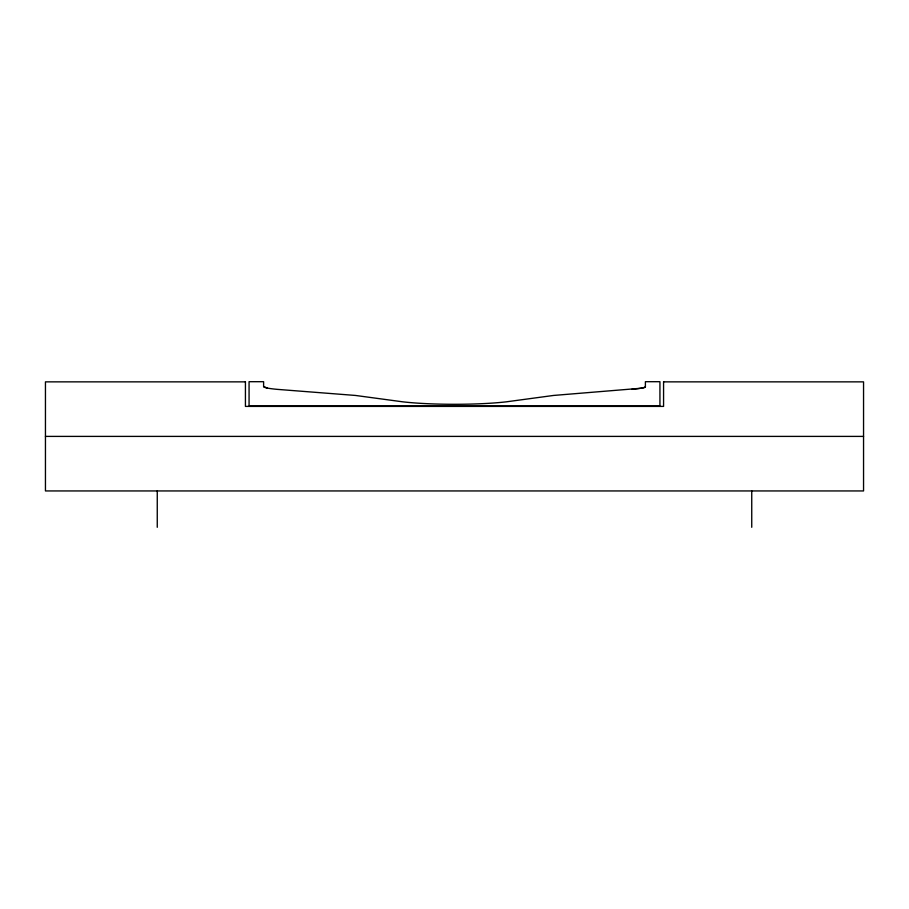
<?xml version="1.0" encoding="UTF-8"?>
<svg xmlns="http://www.w3.org/2000/svg" width="909" height="909" viewBox="0 0 909 909"><rect width="100%" height="100%" fill="white"/><g stroke="black" fill="none" stroke-linecap="round" stroke-linejoin="round"><path stroke-width="1.36" d="M263.61 386.507A68.402 4.75 0 0 0 277.245 389.359L355.464 395.449L402.63 401.812A73.561 8.499 0 0 0 506.393 401.823L553.536 395.449L641.868 388.177A55.551 3.852 0 0 0 645.39 386.825L645.39 381.7L659.934 381.7L659.934 405.982L249.066 405.982L249.066 381.7L263.61 381.7L263.61 386.507L267.11 388.007M245.43 381.86L45.45 381.86L45.45 490.94L863.55 490.94L863.55 381.86L663.57 381.86M45.45 436.4L863.55 436.4M751.743 490.94L751.743 527.3M663.57 381.7L663.57 406.403L245.43 406.403L245.43 381.7M157.257 490.94L157.257 527.3M645.39 386.825A69.402 4.818 0 0 1 631.755 389.359"/></g></svg>
